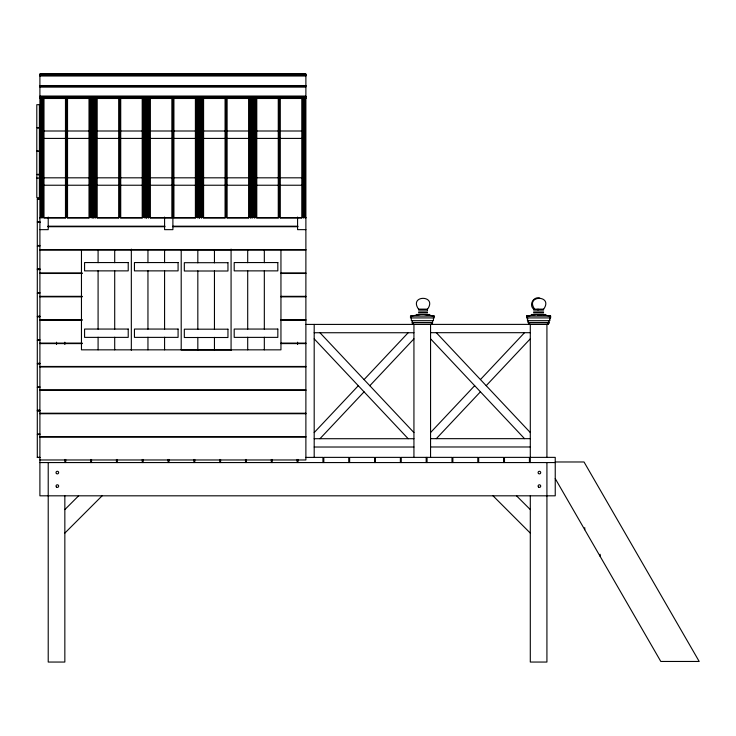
<?xml version="1.0" encoding="UTF-8"?>
<svg xmlns="http://www.w3.org/2000/svg" width="736" height="736" viewBox="0 0 736 736"><rect width="100%" height="100%" fill="white"/><g stroke="black" fill="none" stroke-linecap="round" stroke-linejoin="round"><path stroke-width="1.1" d="M548.927 320.666L548.743 323.325L547.547 324.236M412.197 320.666L412.381 323.325L413.89 324.328L431.167 324.3L432.418 323.325L432.602 320.666M548.026 323.978L548.725 320.666M548.844 323.067L548.927 322.497M432.52 323.067L432.602 322.497L412.197 322.497L412.28 323.067M548.642 323.067L548.725 322.497L528.292 322.497L528.292 320.666M432.418 323.325L431.673 324.125M548.541 323.325L547.796 324.125M548.743 323.325L547.29 324.3M427.68 309C437.386 294.805 408.719 294.805 418.425 309M543.784 309C553.49 294.805 524.823 294.805 534.529 309M314.189 432.584L358.303 385.719M364.062 379.601L408.176 332.736M319.958 438.711L364.062 391.846M369.822 385.719L413.936 338.854M430.56 432.547L474.665 385.682M480.433 379.564L524.538 332.69M436.319 438.665L480.433 391.8M486.192 385.682L530.297 338.818M64.842 509.588L78.623 495.806M64.842 533.094L102.129 495.806M39.9 217.92L40.931 217.221L41.952 217.92L42.973 217.221L43.994 217.92L65.476 217.92L66.498 217.221L67.528 217.92L89.01 217.92L90.031 217.221L93.104 217.92L94.125 217.221L95.146 217.92L96.168 217.221L97.189 217.92L118.671 217.92L119.701 217.221L120.722 217.92L142.204 217.92L143.226 217.221L146.298 217.92L147.32 217.221L148.341 217.92L149.362 217.221L150.383 217.92L171.865 217.92L172.896 217.221L173.917 217.92L195.399 217.92L196.42 217.221L199.493 217.92L200.514 217.221L201.535 217.92L202.556 217.221L203.587 217.92L225.069 217.92L226.09 217.221L227.111 217.92L248.593 217.92L249.614 217.221L250.636 217.92L253.708 217.221L254.73 217.92L255.751 217.221L256.781 217.92L278.263 217.92L279.284 217.221L280.306 217.92L301.788 217.92L302.809 217.221L303.839 217.92L304.86 217.221L305.882 217.92M39.9 217.69L40.931 217.028L40.931 98.348M40.931 217.028L41.952 217.69L42.973 217.028L42.973 98.348M42.973 217.028L43.994 217.69L65.476 217.69L66.498 217.028L66.498 98.348M66.498 217.028L67.528 217.69L89.01 217.69L90.031 217.028L90.031 98.348M90.031 217.028L91.052 217.69L92.074 217.028L92.074 98.348M94.125 98.348L94.125 217.028L93.104 217.69L92.074 217.028M94.125 217.028L95.146 217.69L96.168 217.028L96.168 98.348M96.168 217.028L97.189 217.69L118.671 217.69L119.701 217.028L119.701 98.348M119.701 217.028L120.722 217.69L142.204 217.69L143.226 217.028L143.226 98.348M143.226 217.028L144.247 217.69L145.268 217.028L145.268 98.348M147.32 98.348L147.32 217.028L146.298 217.69L145.268 217.028M147.32 217.028L148.341 217.69L149.362 217.028L149.362 98.348M149.362 217.028L150.383 217.69L171.865 217.69L172.896 217.028L173.917 217.69L195.399 217.69L196.42 217.028L196.42 98.348M196.42 217.028L197.441 217.69L198.472 217.028L198.472 98.348M200.514 98.348L200.514 217.028L199.493 217.69L198.472 217.028M200.514 217.028L201.535 217.69L202.556 217.028L202.556 98.348M202.556 217.028L203.587 217.69L225.069 217.69L226.09 217.028L226.09 98.348M226.09 217.028L227.111 217.69L248.593 217.69L249.614 217.028L249.614 98.348M249.614 217.028L250.636 217.69L251.666 217.028L251.666 98.348M253.708 98.348L253.708 217.028L252.687 217.69L251.666 217.028M253.708 217.028L254.73 217.69L255.751 217.028L255.751 98.348M255.751 217.028L256.781 217.69L278.263 217.69L279.284 217.028L279.284 98.348M279.284 217.028L280.306 217.69L301.788 217.69L302.809 217.028L302.809 98.348M302.809 217.028L303.839 217.69L304.86 217.028L304.86 98.348M430.9 324.328L431.425 324.236M529.994 324.328L529.469 324.236L547.75 324.236M424.562 314.603L434.304 316.094L434.304 317.924L410.495 317.924L410.495 316.094L420.228 314.603M550.427 316.094L550.427 317.924L526.59 317.924L526.59 316.094L536.342 314.603M526.792 316.094L532.211 315.266M547.023 324.328L547.492 324.3M39.9 74.152L305.882 74.152M39.9 74.879L305.882 74.879M39.9 75.072L305.882 75.081M39.9 75.311L305.882 75.311M39.9 76.001L305.882 76.001M39.9 85.542L305.882 85.542M39.9 85.735L305.882 85.735M39.9 86.664L305.882 86.664M39.9 86.903L305.882 86.903M39.9 96.204L305.882 96.204M39.9 96.398L305.882 96.398M39.9 96.637L305.882 96.637M39.9 97.134L305.882 97.134M39.9 97.327L305.882 97.327M39.9 98.256L305.882 98.256M39.9 98.486L305.882 98.486M41.05 130.999L93.785 130.999M97.226 130.999L141.938 130.999M147.669 130.999L198.113 130.999M203.844 130.999L249.706 130.999M251.997 130.999L304.732 130.999M41.05 138.414L93.785 138.414M97.226 138.414L141.938 138.414M147.669 138.414L198.113 138.414M203.844 138.414L249.706 138.414M251.997 138.414L304.732 138.414M36.8 150.935L39.394 150.935L39.394 128.073L36.8 128.073L36.8 174.312L39.394 174.312L39.394 151.45L36.8 151.45M41.05 177.818L93.785 177.818M97.226 177.818L141.938 177.818M147.669 177.818L198.113 177.818M203.844 177.818L249.706 177.818M251.997 177.818L304.732 177.818M36.8 178.075L39.394 178.075M41.05 185.233L93.785 185.233M97.226 185.233L141.938 185.233M147.669 185.233L198.113 185.233M203.844 185.233L249.706 185.233M251.997 185.233L304.732 185.233M39.919 198.913L37.297 198.913L37.297 222.005L39.919 222.005M37.306 199.033L39.9 199.033M37.306 221.886L39.9 221.886M39.919 222.41L37.297 222.41L37.297 245.493L39.919 245.493M47.932 226.2L164.864 226.2M172.896 226.2L297.859 226.2M47.932 226.716L164.864 226.716M172.896 226.716L297.859 226.716M39.9 229.65L48.217 229.65L48.217 217.065M305.882 229.65L297.574 229.65L297.574 217.065M37.306 246.128L39.9 246.128M39.9 249.578L305.882 249.578M39.9 250.093L181.203 250.093L181.203 349.968L231.076 349.968M231.076 250.093L305.882 250.093M181.203 250.222L231.076 250.222M37.306 268.98L39.9 268.98M39.919 269.1L37.297 269.1L37.297 246.008M37.297 269.505L39.919 269.505L37.306 269.615L37.297 292.588L39.919 292.588M39.9 272.955L82.193 272.955M280.95 272.955L305.882 272.955M39.9 273.47L82.193 273.47M280.95 273.47L305.882 273.47M37.306 293.222L39.9 293.222M39.9 296.332L82.193 296.332M280.95 296.332L305.882 296.332M39.9 296.847L82.193 296.847M280.95 296.847L305.882 296.847M418.6 309.138L427.506 309.138M533.618 309.138L543.61 309.138M418.6 310.086L427.506 310.086M533.618 310.086L543.61 310.086M418.6 311.963L427.506 311.963M533.618 311.963L543.61 311.963M418.6 312.892L427.506 312.892M533.618 312.892L543.61 312.892M416.3 314.502L429.806 314.502L429.576 315.44M531.318 314.502L545.91 314.502M537.409 315.44L540.905 315.44M545.008 315.44L545.91 315.44M39.919 316.195L37.297 316.195L37.297 293.112M410.495 316.094L434.304 316.094M526.59 316.094L550.629 316.094L550.629 317.924M39.919 316.6L37.297 316.6L37.297 339.682L39.919 339.682M37.306 316.71L39.9 316.71M39.9 319.709L82.193 319.709M280.95 319.709L305.882 319.709M39.9 320.224L82.193 320.224M280.95 320.224L305.882 320.224M305.882 324.42L546.922 324.383L546.922 457.369M314.189 332.736L413.936 332.736M430.56 332.69L530.297 332.69M37.306 340.317L39.9 340.317M39.9 343.086L82.193 343.086M280.95 343.086L305.882 343.086M39.9 343.602L82.193 343.602M280.95 343.602L305.882 343.602M39.919 363.29L37.297 363.29L37.297 340.207M39.919 363.694L37.297 363.694L37.297 386.786L39.919 386.786M37.306 363.814L39.9 363.814M39.9 366.464L305.882 366.464M39.9 366.979L305.882 366.979M37.306 387.412L39.9 387.412M39.9 389.841L305.882 389.841M39.9 390.356L305.882 390.356M37.306 410.274L39.9 410.274M39.919 410.384L37.297 410.384L37.297 387.302M39.919 410.789L37.297 410.789L37.297 433.881L39.919 433.881M37.306 410.909L39.9 410.909M39.9 413.218L305.882 413.218M39.9 413.733L305.882 413.733M37.306 434.516L39.9 434.516M39.9 436.595L305.882 436.595M39.9 437.11L305.882 437.11M314.189 438.711L413.936 438.711M430.56 438.665L530.297 438.665M314.189 447.019L413.936 447.019M430.56 446.982L530.297 446.982M37.306 457.369L39.9 457.369M305.882 457.406L322.938 457.369L322.938 462.567M530.297 457.369L555.238 457.369L555.238 495.816L39.9 495.816L39.9 73.95L305.882 73.95L305.882 459.972L39.9 459.972M39.919 457.488L37.297 457.488L37.297 434.396M555.238 461.978L584.025 461.978L699.2 661.462L660.808 661.462L555.238 478.602M39.9 462.567L555.238 462.567M539.764 298.052C533.628 296.111 528.687 304.658 533.444 309M540.675 314.603L550.629 316.094M413.365 324.236L413.89 324.328M528.374 323.067L528.292 322.497L529.672 324.236M304.86 217.028L305.882 217.69M529.221 324.125L528.476 323.325M413.126 324.125L412.381 323.325M516.516 495.806L530.297 509.588M493.01 495.806L530.297 533.094M436.319 332.69L530.297 432.547M430.56 338.818L524.538 438.665M319.958 332.736L413.936 432.584M314.189 338.854L408.176 438.711M528.678 323.325C530.214 325.478 527.252 321.595 528.494 320.666M528.494 322.497L528.577 323.067M600.125 554.282L600.125 556.361M584.752 527.648L584.752 529.718M549.783 317.924L549.783 320.666M549.58 317.924L549.58 320.666L527.445 320.666L527.445 317.924M546.922 462.567L546.922 662.05L530.297 662.05L530.297 495.816M539.157 314.502L539.157 315.44M538.007 309.138L538.007 310.086M530.297 324.383L530.297 462.567M529.423 462.567L529.423 457.369L504.491 457.369L504.491 462.567M527.648 317.924L527.648 320.666M503.617 462.567L503.617 457.369L478.676 457.369L478.676 462.567M477.802 462.567L477.802 457.369L452.87 457.369L452.87 462.567M451.996 462.567L451.996 457.369L401.249 457.369L401.249 462.567M433.449 317.924L433.449 320.666L411.341 320.666L411.341 317.924M430.56 324.383L430.56 457.369M427.349 309.138L427.349 310.086M427.055 457.369L427.055 462.567M426.181 457.369L426.181 462.567M413.936 324.383L413.936 457.369M400.375 462.567L400.375 457.369L375.434 457.369L375.434 462.567M374.56 462.567L374.56 457.369L349.628 457.369L349.628 462.567M348.754 462.567L348.754 457.369L323.822 457.369L323.822 462.567M314.189 324.42L314.189 457.406M303.839 97.87L303.839 217.69M301.788 97.87L301.788 217.69M298.006 459.448L298.006 462.567M297.574 342.194L297.574 344.494M297.132 459.448L297.132 462.567M280.95 250.093L280.95 349.839L81.466 349.839L81.466 250.093M280.306 97.87L280.306 217.69M278.263 97.87L278.263 217.69M272.2 459.448L272.2 462.567M271.326 459.448L271.326 462.567M264.325 250.093L264.325 262.706M264.325 270.728L264.325 329.204M264.325 337.226L264.325 349.839M256.781 97.87L256.781 217.69M254.73 97.87L254.73 217.69M252.687 97.87L252.687 217.92M250.636 97.87L250.636 217.69M248.593 97.87L248.593 217.69M247.701 250.093L247.701 262.706M247.701 270.728L247.701 329.204M247.701 337.226L247.701 349.839M246.385 459.448L246.385 462.567M245.511 459.448L245.511 462.567M231.076 249.118L231.076 350.235M227.111 97.87L227.111 217.69M225.069 97.87L225.069 217.69M220.579 459.448L220.579 462.567M219.705 459.448L219.705 462.567M214.452 250.222L214.452 262.835M214.452 270.857L214.452 329.332M214.452 337.355L214.452 349.968M203.587 97.87L203.587 217.69M201.535 97.87L201.535 217.69M199.493 97.87L199.493 217.92M197.828 250.222L197.828 262.835M197.828 270.857L197.828 329.332M197.828 337.355L197.828 349.968M197.441 97.87L197.441 217.69M195.399 97.87L195.399 217.69M194.764 459.448L194.764 462.567M193.89 459.448L193.89 462.567M173.917 97.87L173.917 217.69M172.896 98.348L172.896 229.65L164.579 229.65L164.579 217.065M171.865 97.87L171.865 217.69M168.958 459.448L168.958 462.567M168.084 459.448L168.084 462.567M164.579 250.093L164.579 262.706M164.579 270.728L164.579 329.204M164.579 337.226L164.579 349.839M150.383 97.87L150.383 217.69M148.341 97.87L148.341 217.69M147.954 250.093L147.954 262.706M147.954 270.728L147.954 329.204M147.954 337.226L147.954 349.839M146.298 97.87L146.298 217.92M144.247 97.87L144.247 217.69M143.143 459.448L143.143 462.567M142.269 459.448L142.269 462.567M142.204 97.87L142.204 217.69M131.33 249.118L131.33 350.235M120.722 97.87L120.722 217.69M118.671 97.87L118.671 217.69M117.337 459.448L117.337 462.567M116.463 459.448L116.463 462.567M114.706 250.093L114.706 262.706M114.706 270.728L114.706 329.204M114.706 337.226L114.706 349.839M98.09 250.093L98.09 262.706M98.09 270.728L98.09 329.204M98.09 337.226L98.09 349.839M97.189 97.87L97.189 217.69M95.146 97.87L95.146 217.69M93.104 97.87L93.104 217.92M91.522 459.448L91.522 462.567M91.052 97.87L91.052 217.69M90.648 459.448L90.648 462.567M89.01 97.87L89.01 217.69M67.528 97.87L67.528 217.69M65.716 459.448L65.716 462.567M65.476 97.87L65.476 217.69M64.842 342.194L64.842 344.494M64.842 459.448L64.842 462.567M64.842 495.816L64.842 662.05L48.217 662.05L48.217 462.567M56.525 342.194L56.525 344.494M43.994 97.87L43.994 217.69M41.952 97.87L41.952 217.69M39.394 104.696L36.8 104.696L36.8 127.558L39.394 127.558L39.394 104.696M39.394 174.828L36.8 174.828L36.8 197.68L39.394 197.68L39.394 174.828M128.22 262.559L84.576 262.559L84.576 270.876L128.22 270.876L128.22 262.559M178.084 262.559L134.449 262.559L134.449 270.876L178.084 270.876L178.084 262.559M227.958 262.697L184.322 262.697L184.322 271.004L227.958 271.004L227.958 262.697M277.831 262.559L234.195 262.559L234.195 270.876L277.831 270.876L277.831 262.559M128.22 329.056L84.576 329.056L84.576 337.373L128.22 337.373L128.22 329.056M178.084 329.056L134.449 329.056L134.449 337.373L178.084 337.373L178.084 329.056M277.831 329.056L234.195 329.056L234.195 337.373L277.831 337.373L277.831 329.056M227.958 329.185L184.322 329.185L184.322 337.502L227.958 337.502L227.958 329.185M538.476 473.515A1.306 1.306 0 0 0 540.666 472.935A1.306 1.306 0 0 0 539.056 471.325A1.306 1.306 0 0 0 538.476 473.515M538.476 487.02A1.306 1.306 0 0 0 540.666 486.441A1.306 1.306 0 0 0 539.056 484.831A1.306 1.306 0 0 0 538.476 487.02M56.405 473.515A1.306 1.306 0 0 0 58.604 472.935A1.306 1.306 0 0 0 56.994 471.325A1.306 1.306 0 0 0 56.405 473.515M56.405 487.02A1.306 1.306 0 0 0 58.604 486.441A1.306 1.306 0 0 0 56.994 484.831A1.306 1.306 0 0 0 56.405 487.02"/></g></svg>
